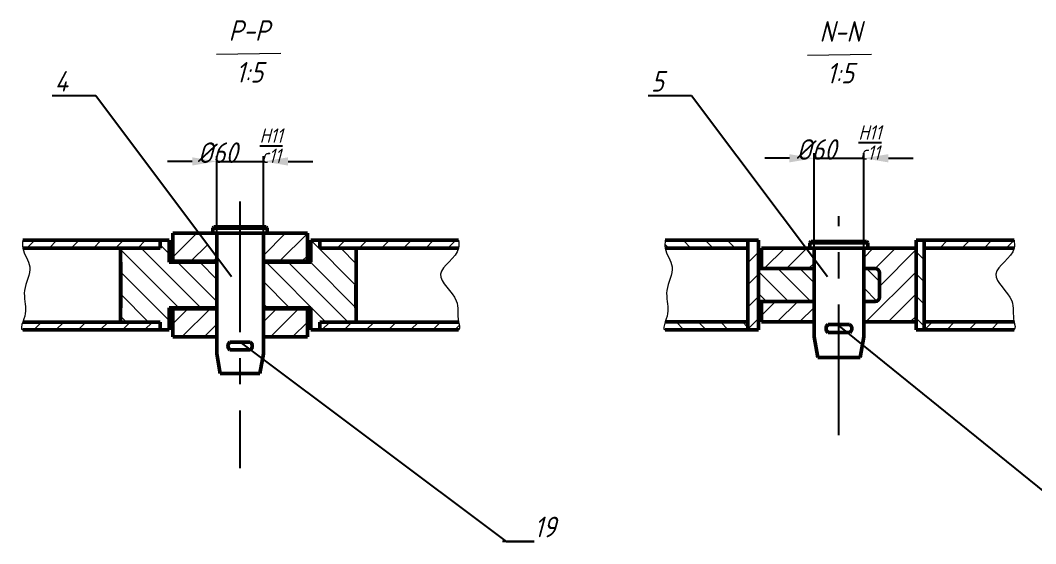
# Model space of a CAD drawing. Header units: millimetres. Extents: x 4452 to 5641, y -238 to 603.
# Drawn here: x 5008.9 to 5255.8, y 202.5 to 329.7 of the extents above; entities that cross this region are included whole.
import ezdxf
from ezdxf import colors
from ezdxf.entities.mleader import LeaderData, LeaderLine
from ezdxf.math import Vec2, Vec3

# ---------------------------------------------------------------- set-up
doc = ezdxf.new("R2010")
doc.units = ezdxf.units.MM
doc.linetypes.add('CENTER', pattern=[50.8, 31.75, -6.35, 6.35, -6.35])
for name, color, linetype, lineweight in [('ACAD0', 7, 'Continuous', 0), ('中心线层', 1, 'CENTER', 25), ('剖面线', 2, 'Continuous', 15), ('总内框线', 7, 'Continuous', 50), ('标注层', 3, 'Continuous', 25), ('粗实线', 7, 'Continuous', 50)]:
    doc.layers.add(name, color=color, linetype=linetype, lineweight=lineweight)
doc.styles.add('5号字', font='gbeitc.shx', dxfattribs={"height": 5, "bigfont": 'gbcbig.shx'})
doc.styles.get("Standard").update_dxf_attribs({"font": 'txt', "bigfont": 'gbcbig.shx'})
doc.dimstyles.new('ISO-25', dxfattribs={"dimtxt": 2.5, "dimasz": 2.5, "dimexe": 1.25, "dimexo": 0.625, "dimtad": 1, "dimtxsty": 'Standard', "dimcen": 2.5, "dimadec": 0, "dimazin": 0, "dimtfac": 1, "dimtmove": 0, "dimatfit": 3, "dimfxl": 1, "dimarcsym": 0})

# ---------------------------------------------------------------- blocks, each defined once
blk = doc.blocks.new('*D17')
at = {"layer": 'Defpoints', "color": 0, "transparency": 16777216}
for p in [(5214.02, 296.21), (5201.96, 264.1), (5214.02, 264.1)]:
    blk.add_point(p, dxfattribs=at)
at = {"layer": '标注层', "color": 0, "lineweight": -2, "transparency": 16777216}
for p, q in [((5201.96, 264.72), (5201.96, 297.46)), ((5214.02, 264.72), (5214.02, 297.46)), ((5195.96, 296.21), (5189.96, 296.21)), ((5201.96, 296.21), (5214.02, 296.21)), ((5220.02, 296.21), (5226.02, 296.21))]:
    blk.add_line(p, q, dxfattribs=at)
at = {"layer": '标注层', "color": 0, "transparency": 16777216}
for points in [[(5195.96, 297.21), (5195.96, 295.21), (5201.96, 296.21)], [(5220.02, 297.21), (5220.02, 295.21), (5214.02, 296.21)]]:
    blk.add_solid(points, dxfattribs=at)
at = {"layer": '标注层', "color": 0, "transparency": 16777216, "insert": (5207.99, 300.04), "char_height": 5, "attachment_point": 5, "style": '5号字'}
blk.add_mtext('%%C60  {\\H0.7x;\\SH11/c11;} ', dxfattribs=at)
blk = doc.blocks.new('*D18')
at = {"layer": 'Defpoints', "color": 0, "transparency": 16777216}
for p in [(5068.05, 295.44), (5056.74, 263.33), (5068.05, 263.33)]:
    blk.add_point(p, dxfattribs=at)
at = {"layer": '标注层', "color": 0, "lineweight": -2, "transparency": 16777216}
for p, q in [((5056.74, 263.95), (5056.74, 296.69)), ((5068.05, 263.95), (5068.05, 296.69)), ((5050.74, 295.44), (5044.74, 295.44)), ((5056.74, 295.44), (5068.05, 295.44)), ((5074.05, 295.44), (5080.05, 295.44))]:
    blk.add_line(p, q, dxfattribs=at)
at = {"layer": '标注层', "color": 0, "transparency": 16777216}
for points in [[(5050.74, 296.44), (5050.74, 294.44), (5056.74, 295.44)], [(5074.05, 296.44), (5074.05, 294.44), (5068.05, 295.44)]]:
    blk.add_solid(points, dxfattribs=at)
at = {"layer": '标注层', "color": 0, "transparency": 16777216, "insert": (5062.39, 299.27), "char_height": 5, "attachment_point": 5, "style": '5号字'}
blk.add_mtext('%%C60  {\\H0.7x;\\SH11/c11;} ', dxfattribs=at)
blk = doc.blocks.new('_None')

msp = doc.modelspace()

# ---------------------------------------------------------------- hatches: boundary and pattern name
at = {"layer": '剖面线'}
h = msp.add_hatch(dxfattribs=at)
h.set_pattern_fill('ANSI31', color=0, scale=1.2)
edge = h.paths.add_edge_path()
edge.add_spline(control_points=[(5115.537, 274.364), (5115.667, 274.974), (5115.602, 275.623), (5115.537, 276.273)], knot_values=[0, 0, 0, 0, 1.9090909, 1.9090909, 1.9090909, 1.9090909], degree=3, periodic=0)
edge.add_line((5115.536, 276.286), (5095.462, 276.286))
edge.add_line((5095.462, 276.286), (5081.748, 276.286))
edge.add_line((5081.748, 276.286), (5081.748, 274.364))
edge.add_line((5081.748, 274.364), (5115.537, 274.364))
edge = h.paths.add_edge_path()
edge.add_spline(control_points=[(5115.537, 254.493), (5115.967, 254.924), (5115.693, 255.685), (5115.537, 256.402)], knot_values=[0, 0, 0, 0, 1.9090909, 1.9090909, 1.9090909, 1.9090909], degree=3, periodic=0)
edge.add_line((5115.537, 256.402), (5081.748, 256.402))
edge.add_line((5081.748, 256.402), (5081.748, 254.493))
edge.add_line((5081.748, 254.493), (5095.462, 254.493))
edge.add_line((5095.462, 254.493), (5115.537, 254.493))
h.paths.add_polyline_path([(5078.745, 278), (5068.048, 278), (5068.048, 271.16), (5078.745, 271.16)])
h.paths.add_polyline_path([(5078.745, 259.619), (5068.048, 259.619), (5068.048, 252.778), (5078.745, 252.778)])
h.paths.add_polyline_path([(5056.739, 259.619), (5046.065, 259.619), (5046.065, 252.778), (5056.739, 252.778)])
h.paths.add_polyline_path([(5052.346, 278), (5046.065, 278), (5046.065, 271.16), (5056.739, 271.16), (5056.739, 272.142)])
edge = h.paths.add_edge_path()
edge.add_line((5042.978, 276.285), (5009.556, 276.273))
edge.add_spline(control_points=[(5009.556, 276.273), (5009.506, 275.63), (5009.455, 274.987), (5009.556, 274.364)], knot_values=[0, 0, 0, 0, 1.9090909, 1.9090909, 1.9090909, 1.9090909], degree=3, periodic=0)
edge.add_line((5009.556, 274.364), (5042.978, 274.364))
edge.add_line((5042.978, 274.364), (5042.978, 276.285))
edge = h.paths.add_edge_path()
edge.add_line((5042.978, 256.402), (5009.556, 256.402))
edge.add_spline(control_points=[(5009.556, 256.402), (5009.555, 256.398), (5009.554, 256.394), (5009.553, 256.391)], knot_values=[20.4073668, 20.4073668, 20.4073668, 20.4073668, 20.4158665, 20.4158665, 20.4158665, 20.4158665], degree=3, periodic=0)
edge.add_spline(control_points=[(5009.553, 256.391), (5009.534, 256.334), (5009.516, 256.276), (5009.497, 256.218)], knot_values=[20.4158665, 20.4158665, 20.4158665, 20.4158665, 20.5465137, 20.5465137, 20.5465137, 20.5465137], degree=3, periodic=0)
edge.add_spline(control_points=[(5009.497, 256.218), (5009.447, 256.06), (5009.396, 255.897), (5009.353, 255.737)], knot_values=[20.5465137, 20.5465137, 20.5465137, 20.5465137, 20.8989091, 20.8989091, 20.8989091, 20.8989091], degree=3, periodic=0)
edge.add_spline(control_points=[(5009.353, 255.737), (5009.339, 255.689), (5009.327, 255.64), (5009.315, 255.593)], knot_values=[20.8989091, 20.8989091, 20.8989091, 20.8989091, 21.0057024, 21.0057024, 21.0057024, 21.0057024], degree=3, periodic=0)
edge.add_spline(control_points=[(5009.315, 255.593), (5009.298, 255.527), (5009.284, 255.463), (5009.271, 255.4)], knot_values=[21.0057024, 21.0057024, 21.0057024, 21.0057024, 21.1524067, 21.1524067, 21.1524067, 21.1524067], degree=3, periodic=0)
edge.add_spline(control_points=[(5009.271, 255.4), (5009.263, 255.365), (5009.257, 255.33), (5009.251, 255.296)], knot_values=[21.1524067, 21.1524067, 21.1524067, 21.1524067, 21.2341432, 21.2341432, 21.2341432, 21.2341432], degree=3, periodic=0)
edge.add_spline(control_points=[(5009.251, 255.296), (5009.242, 255.245), (5009.235, 255.196), (5009.229, 255.148)], knot_values=[21.2341432, 21.2341432, 21.2341432, 21.2341432, 21.3557952, 21.3557952, 21.3557952, 21.3557952], degree=3, periodic=0)
edge.add_spline(control_points=[(5009.229, 255.148), (5009.229, 255.144), (5009.228, 255.14), (5009.228, 255.135)], knot_values=[21.3557952, 21.3557952, 21.3557952, 21.3557952, 21.36665, 21.36665, 21.36665, 21.36665], degree=3, periodic=0)
edge.add_spline(control_points=[(5009.228, 255.135), (5009.224, 255.098), (5009.221, 255.062), (5009.219, 255.027)], knot_values=[21.36665, 21.36665, 21.36665, 21.36665, 21.4624031, 21.4624031, 21.4624031, 21.4624031], degree=3, periodic=0)
edge.add_spline(control_points=[(5009.219, 255.027), (5009.218, 255.019), (5009.218, 255.01), (5009.218, 255.002)], knot_values=[21.4624031, 21.4624031, 21.4624031, 21.4624031, 21.4849209, 21.4849209, 21.4849209, 21.4849209], degree=3, periodic=0)
edge.add_spline(control_points=[(5009.218, 255.002), (5009.217, 254.978), (5009.217, 254.955), (5009.217, 254.932)], knot_values=[21.4849209, 21.4849209, 21.4849209, 21.4849209, 21.5513581, 21.5513581, 21.5513581, 21.5513581], degree=3, periodic=0)
edge.add_spline(control_points=[(5009.217, 254.932), (5009.217, 254.925), (5009.217, 254.918), (5009.218, 254.911)], knot_values=[21.5513581, 21.5513581, 21.5513581, 21.5513581, 21.5725637, 21.5725637, 21.5725637, 21.5725637], degree=3, periodic=0)
edge.add_spline(control_points=[(5009.218, 254.911), (5009.218, 254.891), (5009.22, 254.871), (5009.222, 254.853)], knot_values=[21.5725637, 21.5725637, 21.5725637, 21.5725637, 21.6319668, 21.6319668, 21.6319668, 21.6319668], degree=3, periodic=0)
edge.add_spline(control_points=[(5009.222, 254.853), (5009.222, 254.85), (5009.222, 254.848), (5009.222, 254.846)], knot_values=[21.6319668, 21.6319668, 21.6319668, 21.6319668, 21.6394234, 21.6394234, 21.6394234, 21.6394234], degree=3, periodic=0)
edge.add_spline(control_points=[(5009.222, 254.846), (5009.224, 254.831), (5009.226, 254.817), (5009.228, 254.803)], knot_values=[21.6394234, 21.6394234, 21.6394234, 21.6394234, 21.6854826, 21.6854826, 21.6854826, 21.6854826], degree=3, periodic=0)
edge.add_spline(control_points=[(5009.228, 254.803), (5009.229, 254.797), (5009.23, 254.791), (5009.231, 254.785)], knot_values=[21.6854826, 21.6854826, 21.6854826, 21.6854826, 21.7058899, 21.7058899, 21.7058899, 21.7058899], degree=3, periodic=0)
edge.add_spline(control_points=[(5009.231, 254.785), (5009.233, 254.776), (5009.235, 254.767), (5009.237, 254.758)], knot_values=[21.7058899, 21.7058899, 21.7058899, 21.7058899, 21.7376254, 21.7376254, 21.7376254, 21.7376254], degree=3, periodic=0)
edge.add_spline(control_points=[(5009.237, 254.758), (5009.238, 254.755), (5009.239, 254.751), (5009.239, 254.748)], knot_values=[21.7376254, 21.7376254, 21.7376254, 21.7376254, 21.749674, 21.749674, 21.749674, 21.749674], degree=3, periodic=0)
edge.add_spline(control_points=[(5009.239, 254.748), (5009.241, 254.74), (5009.244, 254.733), (5009.246, 254.725)], knot_values=[21.749674, 21.749674, 21.749674, 21.749674, 21.7778389, 21.7778389, 21.7778389, 21.7778389], degree=3, periodic=0)
edge.add_spline(control_points=[(5009.246, 254.725), (5009.246, 254.725), (5009.246, 254.724), (5009.246, 254.724)], knot_values=[21.7778389, 21.7778389, 21.7778389, 21.7778389, 21.7797567, 21.7797567, 21.7797567, 21.7797567], degree=3, periodic=0)
edge.add_spline(control_points=[(5009.246, 254.724), (5009.25, 254.713), (5009.253, 254.702), (5009.257, 254.692)], knot_values=[21.7797567, 21.7797567, 21.7797567, 21.7797567, 21.8214486, 21.8214486, 21.8214486, 21.8214486], degree=3, periodic=0)
edge.add_spline(control_points=[(5009.257, 254.692), (5009.258, 254.691), (5009.258, 254.691), (5009.258, 254.69)], knot_values=[21.8214486, 21.8214486, 21.8214486, 21.8214486, 21.8233185, 21.8233185, 21.8233185, 21.8233185], degree=3, periodic=0)
edge.add_spline(control_points=[(5009.258, 254.69), (5009.261, 254.683), (5009.264, 254.676), (5009.267, 254.669)], knot_values=[21.8233185, 21.8233185, 21.8233185, 21.8233185, 21.8531627, 21.8531627, 21.8531627, 21.8531627], degree=3, periodic=0)
edge.add_spline(control_points=[(5009.267, 254.669), (5009.268, 254.667), (5009.269, 254.665), (5009.27, 254.663)], knot_values=[21.8531627, 21.8531627, 21.8531627, 21.8531627, 21.8615707, 21.8615707, 21.8615707, 21.8615707], degree=3, periodic=0)
edge.add_spline(control_points=[(5009.27, 254.663), (5009.273, 254.657), (5009.276, 254.652), (5009.279, 254.646)], knot_values=[21.8615707, 21.8615707, 21.8615707, 21.8615707, 21.8859935, 21.8859935, 21.8859935, 21.8859935], degree=3, periodic=0)
edge.add_spline(control_points=[(5009.279, 254.646), (5009.28, 254.644), (5009.281, 254.642), (5009.282, 254.641)], knot_values=[21.8859935, 21.8859935, 21.8859935, 21.8859935, 21.894257, 21.894257, 21.894257, 21.894257], degree=3, periodic=0)
edge.add_spline(control_points=[(5009.282, 254.641), (5009.284, 254.636), (5009.287, 254.631), (5009.29, 254.627)], knot_values=[21.894257, 21.894257, 21.894257, 21.894257, 21.9157892, 21.9157892, 21.9157892, 21.9157892], degree=3, periodic=0)
edge.add_spline(control_points=[(5009.29, 254.627), (5009.291, 254.625), (5009.292, 254.623), (5009.294, 254.621)], knot_values=[21.9157892, 21.9157892, 21.9157892, 21.9157892, 21.9246992, 21.9246992, 21.9246992, 21.9246992], degree=3, periodic=0)
edge.add_spline(control_points=[(5009.294, 254.621), (5009.295, 254.619), (5009.297, 254.616), (5009.299, 254.614)], knot_values=[21.9246992, 21.9246992, 21.9246992, 21.9246992, 21.9376512, 21.9376512, 21.9376512, 21.9376512], degree=3, periodic=0)
edge.add_spline(control_points=[(5009.299, 254.614), (5009.3, 254.612), (5009.301, 254.61), (5009.303, 254.608)], knot_values=[21.9376512, 21.9376512, 21.9376512, 21.9376512, 21.9461391, 21.9461391, 21.9461391, 21.9461391], degree=3, periodic=0)
edge.add_spline(control_points=[(5009.303, 254.608), (5009.306, 254.605), (5009.309, 254.601), (5009.312, 254.597)], knot_values=[21.9461391, 21.9461391, 21.9461391, 21.9461391, 21.9662532, 21.9662532, 21.9662532, 21.9662532], degree=3, periodic=0)
edge.add_spline(control_points=[(5009.312, 254.597), (5009.312, 254.597), (5009.312, 254.596), (5009.312, 254.596)], knot_values=[21.9662532, 21.9662532, 21.9662532, 21.9662532, 21.9675672, 21.9675672, 21.9675672, 21.9675672], degree=3, periodic=0)
edge.add_spline(control_points=[(5009.312, 254.596), (5009.315, 254.592), (5009.319, 254.589), (5009.322, 254.585)], knot_values=[21.9675672, 21.9675672, 21.9675672, 21.9675672, 21.9881184, 21.9881184, 21.9881184, 21.9881184], degree=3, periodic=0)
edge.add_spline(control_points=[(5009.322, 254.585), (5009.322, 254.585), (5009.323, 254.585), (5009.323, 254.584)], knot_values=[21.9881184, 21.9881184, 21.9881184, 21.9881184, 21.9893376, 21.9893376, 21.9893376, 21.9893376], degree=3, periodic=0)
edge.add_spline(control_points=[(5009.323, 254.584), (5009.326, 254.581), (5009.329, 254.578), (5009.332, 254.575)], knot_values=[21.9893376, 21.9893376, 21.9893376, 21.9893376, 22.0081315, 22.0081315, 22.0081315, 22.0081315], degree=3, periodic=0)
edge.add_spline(control_points=[(5009.332, 254.575), (5009.336, 254.571), (5009.34, 254.568), (5009.344, 254.564)], knot_values=[22.0081315, 22.0081315, 22.0081315, 22.0081315, 22.0299524, 22.0299524, 22.0299524, 22.0299524], degree=3, periodic=0)
edge.add_spline(control_points=[(5009.344, 254.564), (5009.346, 254.562), (5009.348, 254.561), (5009.35, 254.559)], knot_values=[22.0299524, 22.0299524, 22.0299524, 22.0299524, 22.0410534, 22.0410534, 22.0410534, 22.0410534], degree=3, periodic=0)
edge.add_spline(control_points=[(5009.35, 254.559), (5009.351, 254.558), (5009.353, 254.556), (5009.355, 254.555)], knot_values=[22.0410534, 22.0410534, 22.0410534, 22.0410534, 22.0500121, 22.0500121, 22.0500121, 22.0500121], degree=3, periodic=0)
edge.add_spline(control_points=[(5009.355, 254.555), (5009.357, 254.553), (5009.36, 254.551), (5009.362, 254.549)], knot_values=[22.0500121, 22.0500121, 22.0500121, 22.0500121, 22.0629834, 22.0629834, 22.0629834, 22.0629834], degree=3, periodic=0)
edge.add_spline(control_points=[(5009.362, 254.549), (5009.364, 254.548), (5009.366, 254.547), (5009.368, 254.546)], knot_values=[22.0629834, 22.0629834, 22.0629834, 22.0629834, 22.0718286, 22.0718286, 22.0718286, 22.0718286], degree=3, periodic=0)
edge.add_spline(control_points=[(5009.368, 254.546), (5009.372, 254.543), (5009.376, 254.54), (5009.38, 254.538)], knot_values=[22.0718286, 22.0718286, 22.0718286, 22.0718286, 22.0918956, 22.0918956, 22.0918956, 22.0918956], degree=3, periodic=0)
edge.add_spline(control_points=[(5009.38, 254.538), (5009.38, 254.538), (5009.38, 254.538), (5009.38, 254.537)], knot_values=[22.0918956, 22.0918956, 22.0918956, 22.0918956, 22.0928108, 22.0928108, 22.0928108, 22.0928108], degree=3, periodic=0)
edge.add_spline(control_points=[(5009.38, 254.537), (5009.385, 254.535), (5009.389, 254.532), (5009.394, 254.53)], knot_values=[22.0928108, 22.0928108, 22.0928108, 22.0928108, 22.1137399, 22.1137399, 22.1137399, 22.1137399], degree=3, periodic=0)
edge.add_spline(control_points=[(5009.394, 254.53), (5009.394, 254.53), (5009.394, 254.53), (5009.394, 254.53)], knot_values=[22.1137399, 22.1137399, 22.1137399, 22.1137399, 22.1146527, 22.1146527, 22.1146527, 22.1146527], degree=3, periodic=0)
edge.add_spline(control_points=[(5009.394, 254.53), (5009.399, 254.527), (5009.403, 254.525), (5009.407, 254.523)], knot_values=[22.1146527, 22.1146527, 22.1146527, 22.1146527, 22.1337812, 22.1337812, 22.1337812, 22.1337812], degree=3, periodic=0)
edge.add_spline(control_points=[(5009.407, 254.523), (5009.412, 254.521), (5009.417, 254.519), (5009.423, 254.517)], knot_values=[22.1337812, 22.1337812, 22.1337812, 22.1337812, 22.1556475, 22.1556475, 22.1556475, 22.1556475], degree=3, periodic=0)
edge.add_spline(control_points=[(5009.423, 254.517), (5009.425, 254.516), (5009.428, 254.515), (5009.43, 254.514)], knot_values=[22.1556475, 22.1556475, 22.1556475, 22.1556475, 22.1663499, 22.1663499, 22.1663499, 22.1663499], degree=3, periodic=0)
edge.add_spline(control_points=[(5009.43, 254.514), (5009.435, 254.512), (5009.44, 254.51), (5009.445, 254.509)], knot_values=[22.1663499, 22.1663499, 22.1663499, 22.1663499, 22.1857455, 22.1857455, 22.1857455, 22.1857455], degree=3, periodic=0)
edge.add_spline(control_points=[(5009.445, 254.509), (5009.445, 254.509), (5009.446, 254.509), (5009.447, 254.508)], knot_values=[22.1857455, 22.1857455, 22.1857455, 22.1857455, 22.1883305, 22.1883305, 22.1883305, 22.1883305], degree=3, periodic=0)
edge.add_spline(control_points=[(5009.447, 254.508), (5009.451, 254.507), (5009.456, 254.506), (5009.461, 254.504)], knot_values=[22.1883305, 22.1883305, 22.1883305, 22.1883305, 22.2072752, 22.2072752, 22.2072752, 22.2072752], degree=3, periodic=0)
edge.add_spline(control_points=[(5009.461, 254.504), (5009.464, 254.504), (5009.467, 254.503), (5009.47, 254.502)], knot_values=[22.2072752, 22.2072752, 22.2072752, 22.2072752, 22.2180772, 22.2180772, 22.2180772, 22.2180772], degree=3, periodic=0)
edge.add_spline(control_points=[(5009.47, 254.502), (5009.476, 254.501), (5009.482, 254.5), (5009.488, 254.499)], knot_values=[22.2180772, 22.2180772, 22.2180772, 22.2180772, 22.240618, 22.240618, 22.240618, 22.240618], degree=3, periodic=0)
edge.add_spline(control_points=[(5009.488, 254.499), (5009.491, 254.498), (5009.494, 254.498), (5009.497, 254.497)], knot_values=[22.240618, 22.240618, 22.240618, 22.240618, 22.2510083, 22.2510083, 22.2510083, 22.2510083], degree=3, periodic=0)
edge.add_spline(control_points=[(5009.497, 254.497), (5009.506, 254.496), (5009.514, 254.495), (5009.523, 254.494)], knot_values=[22.2510083, 22.2510083, 22.2510083, 22.2510083, 22.2803924, 22.2803924, 22.2803924, 22.2803924], degree=3, periodic=0)
edge.add_spline(control_points=[(5009.523, 254.494), (5009.523, 254.494), (5009.523, 254.494), (5009.523, 254.494)], knot_values=[22.2803924, 22.2803924, 22.2803924, 22.2803924, 22.2807194, 22.2807194, 22.2807194, 22.2807194], degree=3, periodic=0)
edge.add_spline(control_points=[(5009.523, 254.494), (5009.534, 254.493), (5009.545, 254.493), (5009.556, 254.493)], knot_values=[22.2807194, 22.2807194, 22.2807194, 22.2807194, 22.3164577, 22.3164577, 22.3164577, 22.3164577], degree=3, periodic=0)
edge.add_line((5009.556, 254.493), (5009.573, 254.493))
edge.add_spline(control_points=[(5009.573, 254.493), (5009.583, 254.493), (5009.593, 254.493), (5009.603, 254.494)], knot_values=[22.3335738, 22.3335738, 22.3335738, 22.3335738, 22.3641545, 22.3641545, 22.3641545, 22.3641545], degree=3, periodic=0)
edge.add_spline(control_points=[(5009.603, 254.494), (5009.604, 254.494), (5009.604, 254.494), (5009.605, 254.494)], knot_values=[22.3641545, 22.3641545, 22.3641545, 22.3641545, 22.3659549, 22.3659549, 22.3659549, 22.3659549], degree=3, periodic=0)
edge.add_spline(control_points=[(5009.646, 254.496), (5009.632, 254.495), (5009.618, 254.494), (5009.605, 254.494)], knot_values=[22.3659549, 22.3659549, 22.3659549, 22.3659549, 22.4060797, 22.4060797, 22.4060797, 22.4060797], degree=3, periodic=0)
edge.add_line((5009.586, 254.493), (5029.264, 254.493))
edge.add_line((5029.264, 254.493), (5042.978, 254.493))
edge.add_line((5042.978, 254.493), (5042.978, 256.402))
h = msp.add_hatch(dxfattribs=at)
h.set_pattern_fill('ANSI31', color=0, scale=1.2, angle=90)
h.paths.add_polyline_path([(5056.739, 270.935), (5045.167, 270.935), (5045.167, 276.286), (5042.978, 276.285), (5042.978, 274.364), (5033.313, 274.364), (5033.313, 256.402), (5042.978, 256.402), (5042.978, 254.493), (5045.167, 254.493), (5045.167, 259.844), (5056.739, 259.844)])
h.paths.add_polyline_path([(5090.646, 274.364), (5081.748, 274.364), (5081.748, 276.286), (5079.559, 276.286), (5079.559, 270.935), (5068.048, 270.935), (5068.048, 259.844), (5079.559, 259.844), (5079.559, 254.493), (5081.748, 254.493), (5081.748, 256.402), (5090.646, 256.402)])
h = msp.add_hatch(dxfattribs=at)
h.set_pattern_fill('ANSI31', color=0, scale=1.2, angle=90)
h.set_pattern_definition([(135, (0, -28.0003), (-2.6940768, -2.6940768), [])])
h.paths.add_polyline_path([(5185.881, 276.279), (5165.752, 276.279), (5165.752, 274.37), (5185.881, 274.37)])
h.paths.add_polyline_path([(5185.881, 256.408), (5165.752, 256.408), (5165.752, 254.499), (5185.881, 254.499)])
h.paths.add_polyline_path([(5201.963, 269.389), (5188.438, 269.389), (5188.438, 265.389), (5201.963, 265.389)])
h.paths.add_polyline_path([(5201.963, 265.389), (5188.438, 265.389), (5188.438, 261.389), (5201.963, 261.389)])
h.paths.add_polyline_path([(5217.838, 268.389, 0.4142136), (5216.838, 269.389), (5214.023, 269.389), (5214.023, 265.389), (5217.838, 265.389)])
h.paths.add_polyline_path([(5217.838, 265.389), (5214.023, 265.389), (5214.023, 261.389), (5216.838, 261.389, 0.4142136), (5217.838, 262.389)])
h.paths.add_polyline_path([(5228.73, 265.389), (5226.775, 265.389), (5226.775, 254.499), (5228.73, 254.499)])
h.paths.add_polyline_path([(5228.73, 276.279), (5226.775, 276.279), (5226.775, 265.389), (5228.73, 265.389)])
h = msp.add_hatch(dxfattribs=at)
h.set_pattern_fill('ANSI31', color=0, scale=1.2)
h.set_pattern_definition([(45, (0, -28.0003), (-2.6940768, 2.6940768), [])])
h.paths.add_polyline_path([(5188.438, 276.279), (5185.881, 276.279), (5185.881, 265.389), (5188.438, 265.389), (5188.438, 269.389)])
h.paths.add_polyline_path([(5188.438, 265.389), (5185.881, 265.389), (5185.881, 254.499), (5188.438, 254.499)])
h.paths.add_polyline_path([(5201.963, 274.37), (5200.958, 274.37), (5189.211, 274.37), (5189.211, 269.389), (5201.963, 269.389)])
h.paths.add_polyline_path([(5201.963, 261.389), (5189.211, 261.389), (5189.202, 256.408), (5201.963, 256.408)])
h.paths.add_polyline_path([(5226.775, 265.389), (5217.838, 265.389), (5217.838, 262.389, -0.4142136), (5216.838, 261.389), (5214.023, 261.389), (5214.023, 256.408), (5226.775, 256.408)])
h.paths.add_polyline_path([(5226.775, 274.37), (5214.023, 274.37), (5214.023, 269.389), (5216.838, 269.389, -0.4142136), (5217.838, 268.389), (5217.838, 265.389), (5226.775, 265.389)])
h.paths.add_polyline_path([(5250.602, 256.408), (5228.73, 256.408), (5228.73, 254.499), (5250.602, 254.499)])
h.paths.add_polyline_path([(5250.602, 276.279), (5228.73, 276.279), (5228.73, 274.37), (5250.602, 274.37)])

# ---------------------------------------------------------------- linework, layer by layer
at = {"layer": 'ACAD0', "color": 0, "linetype": 'Continuous', "lineweight": 0}
for p, q in [((5056.679, 321.489), (5072.273, 321.749)), ((5200.333, 321.28), (5215.927, 321.54))]:
    msp.add_line(p, q, dxfattribs=at)
at = {"layer": '中心线层', "color": 0}
for p, q in [((5062.365, 285.723), (5062.365, 220.859)), ((5207.993, 228.9), (5207.993, 282.121))]:
    msp.add_line(p, q, dxfattribs=at)
at = {"layer": '剖面线', "color": 0}
for points in [[(5009.556, 276.273), (5009.556, 274.364), (5011.247, 269.824), (5009.961, 264.03), (5010.223, 259.006), (5009.556, 256.402), (5009.556, 254.493), (5009.646, 254.496)], [(5115.537, 276.273), (5115.537, 274.364), (5111.114, 268.045), (5114.957, 261.546), (5115.537, 256.402), (5115.537, 254.493), (5115.337, 254.329)], [(5165.752, 276.279), (5165.752, 274.37), (5167.442, 269.831), (5166.157, 264.037), (5166.419, 259.012), (5165.752, 256.408), (5165.752, 254.499), (5165.841, 254.503)], [(5250.602, 276.279), (5250.602, 274.37), (5246.179, 268.052), (5250.022, 261.553), (5250.602, 256.408), (5250.602, 254.499), (5250.402, 254.336)]]:
    msp.add_spline(points, degree=3, dxfattribs=at)
at = {"layer": '总内框线', "color": 0}
for p, q in [((5045.167, 276.286), (5009.556, 276.273)), ((5079.559, 276.286), (5095.462, 276.286)), ((5095.462, 276.286), (5115.537, 276.286)), ((5188.438, 276.279), (5165.752, 276.279)), ((5250.602, 276.279), (5226.775, 276.279)), ((5029.264, 254.493), (5009.556, 254.493)), ((5045.167, 254.493), (5029.264, 254.493)), ((5079.559, 254.493), (5095.462, 254.493)), ((5095.462, 254.493), (5115.537, 254.493)), ((5165.752, 254.499), (5188.438, 254.499)), ((5226.775, 254.499), (5250.602, 254.499))]:
    msp.add_line(p, q, dxfattribs=at)
at = {"layer": '粗实线', "color": 0}
for p, q in [((5055.735, 279.232), (5056.019, 279.516)), ((5068.995, 279.232), (5055.735, 279.232)), ((5055.735, 278), (5055.735, 279.232)), ((5068.711, 279.516), (5056.019, 279.516)), ((5068.995, 279.232), (5068.711, 279.516)), ((5068.995, 278), (5068.995, 279.232)), ((5046.065, 271.16), (5046.065, 278)), ((5046.065, 278), (5061.915, 278)), ((5055.735, 278), (5068.995, 278)), ((5056.739, 278), (5056.739, 248.656)), ((5078.745, 278), (5061.915, 278)), ((5068.048, 278), (5068.048, 248.656)), ((5078.745, 271.16), (5078.745, 278)), ((5009.556, 274.364), (5042.978, 274.364)), ((5033.313, 274.364), (5033.313, 256.402)), ((5042.978, 276.286), (5042.978, 274.364)), ((5045.167, 276.286), (5045.167, 270.935)), ((5079.559, 276.286), (5079.559, 270.935)), ((5081.748, 276.286), (5081.748, 274.364)), ((5115.537, 274.364), (5081.748, 274.364)), ((5090.646, 274.364), (5090.646, 256.402)), ((5185.881, 274.37), (5165.752, 274.37)), ((5185.881, 276.279), (5185.881, 254.499)), ((5188.438, 276.279), (5188.438, 254.499)), ((5226.775, 274.37), (5189.211, 274.37)), ((5189.211, 274.37), (5189.211, 269.389)), ((5200.958, 275.677), (5201.26, 275.978)), ((5215.028, 275.677), (5200.958, 275.677)), ((5200.958, 274.37), (5200.958, 275.677)), ((5200.958, 274.37), (5215.028, 274.37)), ((5214.727, 275.978), (5201.26, 275.978)), ((5201.963, 274.371), (5201.963, 253.82)), ((5214.023, 253.82), (5214.023, 274.371)), ((5215.028, 275.677), (5214.727, 275.978)), ((5215.028, 274.37), (5215.028, 275.677)), ((5226.775, 276.279), (5226.775, 254.499)), ((5228.73, 276.279), (5228.73, 254.499)), ((5250.602, 274.37), (5228.73, 274.37)), ((5033.359, 270.935), (5033.359, 259.844)), ((5056.739, 270.935), (5045.167, 270.935)), ((5046.065, 271.16), (5056.739, 271.16)), ((5068.048, 271.16), (5078.745, 271.16)), ((5079.559, 270.935), (5068.048, 270.935)), ((5090.62, 270.935), (5090.538, 259.844)), ((5188.438, 265.389), (5188.438, 269.389)), ((5188.438, 269.389), (5201.963, 269.389)), ((5214.023, 269.389), (5216.838, 269.389)), ((5217.838, 268.389), (5217.838, 265.389)), ((5217.838, 262.389), (5217.838, 265.389)), ((5045.167, 259.844), (5045.167, 254.493)), ((5056.739, 259.844), (5045.167, 259.844)), ((5046.065, 259.619), (5046.065, 252.778)), ((5046.065, 259.619), (5056.739, 259.619)), ((5079.559, 259.844), (5068.048, 259.844)), ((5068.048, 259.619), (5078.745, 259.619)), ((5078.745, 259.619), (5078.745, 252.778)), ((5079.559, 259.844), (5079.559, 254.493)), ((5188.438, 261.389), (5201.963, 261.389)), ((5189.211, 261.389), (5189.202, 256.408)), ((5214.023, 261.389), (5216.838, 261.389)), ((5009.556, 256.402), (5042.978, 256.402)), ((5042.978, 256.402), (5042.978, 254.493)), ((5115.537, 256.402), (5081.748, 256.402)), ((5081.748, 256.402), (5081.748, 254.493)), ((5185.881, 256.408), (5165.752, 256.408)), ((5201.963, 256.408), (5189.202, 256.408)), ((5205.414, 255.827), (5210.61, 255.83)), ((5226.775, 256.408), (5214.023, 256.408)), ((5250.602, 256.408), (5228.73, 256.408)), ((5046.065, 252.778), (5056.739, 252.778)), ((5078.745, 252.778), (5068.048, 252.778)), ((5201.963, 253.82), (5201.963, 252.815)), ((5201.963, 252.815), (5202.849, 247.79)), ((5210.62, 253.82), (5205.409, 253.82)), ((5214.023, 252.815), (5213.137, 247.79)), ((5214.023, 252.815), (5214.023, 253.82)), ((5064.841, 249.603), (5059.93, 249.603)), ((5059.935, 251.495), (5064.831, 251.495)), ((5056.739, 248.656), (5057.517, 243.92)), ((5068.048, 248.656), (5067.213, 243.92)), ((5202.849, 247.79), (5213.137, 247.79)), ((5057.517, 243.92), (5067.213, 243.92))]:
    msp.add_line(p, q, dxfattribs=at)
for centre, radius, start, end in [((5216.838, 268.389), 1, 0, 90), ((5216.838, 262.389), 1, 270, 0), ((5206.079, 254.822), 1.205, 123.48786, 236.51214), ((5209.95, 254.822), 1.205, 303.48786, 56.79815), ((5060.561, 250.547), 1.136, 123.48786, 236.51214), ((5064.21, 250.547), 1.136, 303.48786, 56.79815)]:
    msp.add_arc(centre, radius, start, end, dxfattribs=at)

# ---------------------------------------------------------------- texts
at = {"layer": '标注层', "color": 0, "char_height": 5, "attachment_point": 1, "style": '5号字'}
for s, insert in [('{\\C0;P-P}', (5059.606, 329.746)), ('{\\C0;N-N}', (5203.259, 329.538)), ('{\\C0;1:5}', (5061.369, 319.613)), ('{\\C0;1:5}', (5205.023, 319.405))]:
    msp.add_mtext_dynamic_manual_height_columns(s, width=19.66931, gutter_width=99.965, heights=[0], dxfattribs=dict(at, insert=insert))

# ---------------------------------------------------------------- dimensions: what is measured, and where the dimension line sits
at = {"layer": '标注层', "color": 0}
for base, p1, p2, picture, middle in [((5068.048, 295.439), (5056.739, 263.328), (5068.048, 263.328), '*D18', (5062.394, 295.439)), ((5214.023, 296.207), (5201.963, 264.096), (5214.023, 264.096), '*D17', (5207.993, 296.207))]:
    dim = msp.add_linear_dim(base=base, p1=p1, p2=p2, text='%%C60  {\\H0.7x;\\SH11/c11;} ', dimstyle='ISO-25', override={"dimasz": 6, "dimtxsty": '5号字'}, dxfattribs=at)
    dim.commit()
    dim.dimension.update_dxf_attribs({"geometry": picture, "text_midpoint": middle, "dimtype": 160})

# ---------------------------------------------------------------- leaders
ml = msp.add_multileader_mtext('Standard', dxfattribs=at)
ml.set_content('4', style='5号字')
ml.set_leader_properties()
ml.set_arrow_properties(name='NONE')
ml.build(insert=Vec2(0, 0))
ml.multileader.update_dxf_attribs({"text_left_attachment_type": 6, "text_right_attachment_type": 6, "dogleg_length": 0.36, "arrow_head_size": 5.998})
ctx = ml.context
ctx.base_point, ctx.char_height, ctx.arrow_head_size, ctx.landing_gap_size, ctx.plane_origin = Vec3(5018.424, 311.417), 5, 5.998, 0, Vec3(5417.51, 363.912)
ctx.left_attachment, ctx.right_attachment, ctx.text_align_type = 6, 6, 2
notes = []
notes.append((ctx, [(0, (1, 1, 0), (5027.284, 311.417), (-1, 0), 6.777, [(0, [(5060.319, 267.369)], 0, [])])]))
ctx.mtext.insert, ctx.mtext.alignment, ctx.mtext.flow_direction = Vec3(5020.507, 317.417), 3, 5
ml = msp.add_multileader_mtext('Standard', dxfattribs=at)
ml.set_content('5', style='5号字')
ml.set_leader_properties()
ml.set_arrow_properties(name='NONE')
ml.build(insert=Vec2(0, 0))
ml.multileader.update_dxf_attribs({"text_left_attachment_type": 6, "text_right_attachment_type": 6, "dogleg_length": 0.36, "arrow_head_size": 5.998})
ctx = ml.context
ctx.base_point, ctx.char_height, ctx.arrow_head_size, ctx.landing_gap_size, ctx.plane_origin = Vec3(5162.81, 311.417), 5, 5.998, 0, Vec3(5562.417, 363.966)
ctx.left_attachment, ctx.right_attachment, ctx.text_align_type = 6, 6, 2
notes.append((ctx, [(0, (1, 1, 0), (5172.191, 311.417), (-1, 0), 6.777, [(0, [(5205.226, 267.423)], 0, [])])]))
ctx.mtext.insert, ctx.mtext.alignment, ctx.mtext.flow_direction = Vec3(5165.414, 317.417), 3, 5
ml = msp.add_multileader_mtext('Standard', dxfattribs=at)
ml.set_content('19', style='5号字')
ml.set_leader_properties()
ml.set_arrow_properties(name='NONE')
ml.build(insert=Vec2(0, 0))
ml.multileader.update_dxf_attribs({"text_left_attachment_type": 6, "text_right_attachment_type": 6, "dogleg_length": 0.36, "arrow_head_size": 5.998})
ctx = ml.context
ctx.base_point, ctx.char_height, ctx.arrow_head_size, ctx.landing_gap_size, ctx.plane_origin = Vec3(5279.488, 203.076), 5, 5.998, 0, Vec3(5230.681, -48.588)
ctx.left_attachment, ctx.right_attachment = 6, 6
notes.append((ctx, [(1, (1, 1, 0), (5272.711, 203.076), (1, 0), 6.777, [(0, [(5207.993, 255.511)], 0, [])])]))
ctx.mtext.insert, ctx.mtext.flow_direction = Vec3(5279.488, 209.076), 5
ml = msp.add_multileader_mtext('Standard', dxfattribs=at)
ml.set_content('19', style='5号字')
ml.set_leader_properties()
ml.set_arrow_properties(name='NONE')
ml.build(insert=Vec2(0, 0))
ml.multileader.update_dxf_attribs({"text_left_attachment_type": 6, "text_right_attachment_type": 6, "dogleg_length": 0.36, "arrow_head_size": 5.998})
ctx = ml.context
ctx.base_point, ctx.char_height, ctx.arrow_head_size, ctx.landing_gap_size, ctx.plane_origin = Vec3(5133.878, 203.076), 5, 5.998, 0, Vec3(5085.071, -52.604)
ctx.left_attachment, ctx.right_attachment = 6, 6
notes.append((ctx, [(1, (1, 1, 0), (5127.101, 203.076), (1, 0), 6.777, [(0, [(5062.383, 251.495)], 0, [])])]))
ctx.mtext.insert, ctx.mtext.flow_direction = Vec3(5133.878, 209.076), 5
for ctx, leaders in notes:
    for number, flags, end, landing, length, lines in leaders:
        leader = LeaderData()
        leader.index, (leader.has_last_leader_line, leader.has_dogleg_vector, leader.attachment_direction) = number, flags
        leader.last_leader_point, leader.dogleg_vector, leader.dogleg_length = Vec3(end), Vec3(landing), length
        for number, points, colour, breaks in lines:
            line = LeaderLine()
            line.index, line.vertices, line.color, line.breaks = number, Vec3.list(points), colors.encode_raw_color(colour), breaks
            leader.lines.append(line)
        ctx.leaders.append(leader)

doc.saveas('drawing.dxf')
